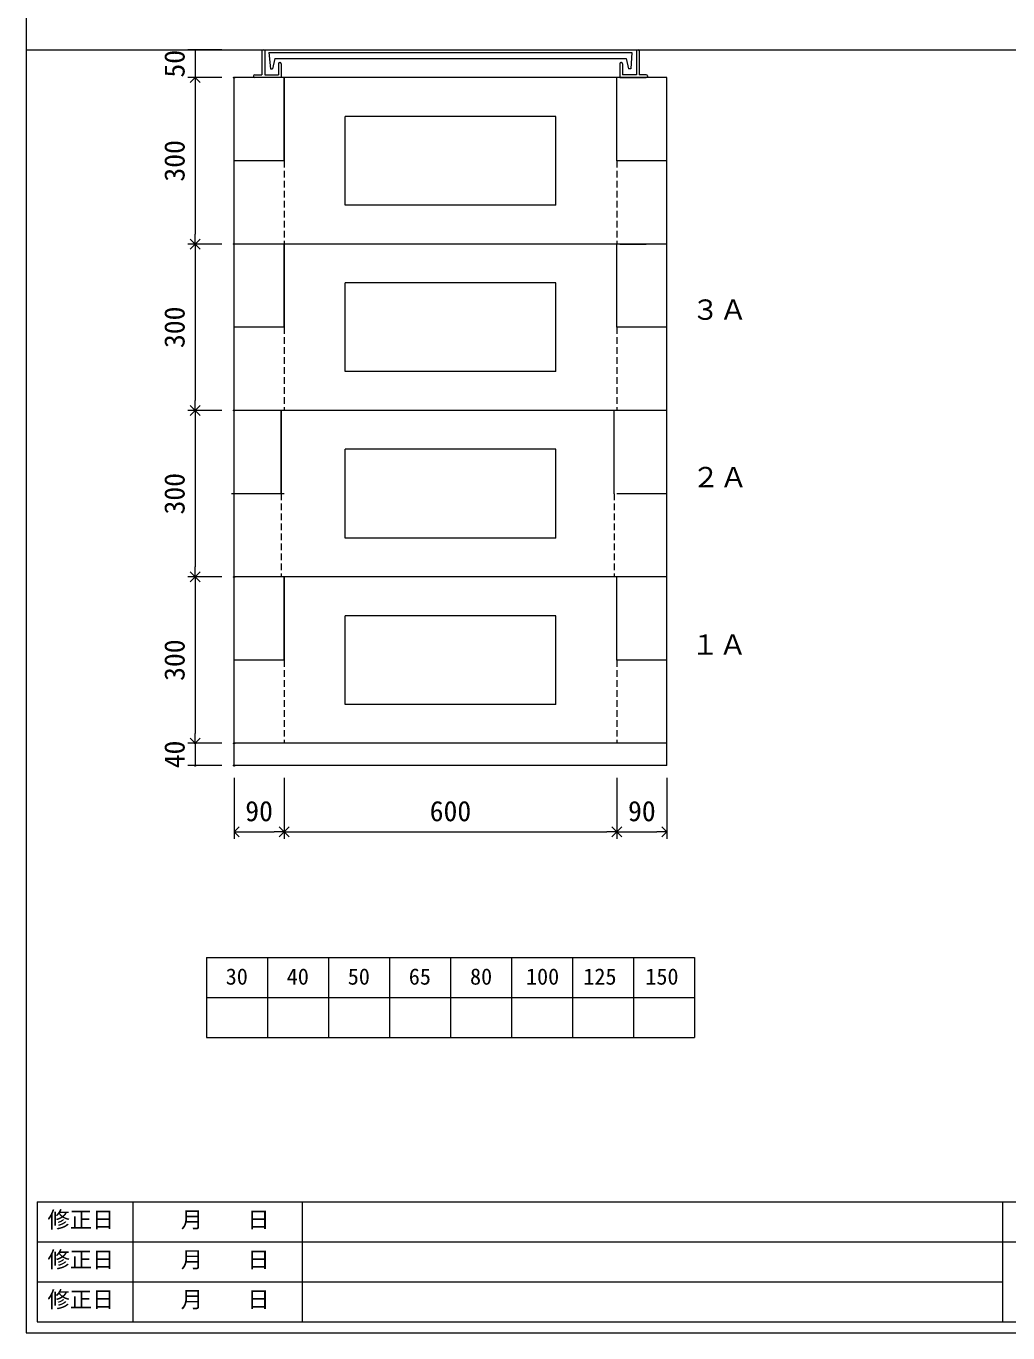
# Model space of a CAD drawing. Units: millimetres, scale not verified. Extents: x -4890 to 18490, y -2289 to 2289.
# Drawn here: x -1230 to 540, y -1986 to 369 of the extents above; entities that cross this region are included whole.
import ezdxf
from ezdxf.enums import TextEntityAlignment as Align

# ---------------------------------------------------------------- set-up
doc = ezdxf.new("R2010")
doc.units = ezdxf.units.MM
doc.header["$LTSCALE"] = 10
doc.header["$PDMODE"] = 32
doc.header["$PDSIZE"] = 2
for name, pattern in [('DASHED1', [1.8, 1.2, -0.6]), ('USER2', [50.8, 31.75, -6.35, 6.35, -6.35]), ('USER5', [3.185, 0.01, -3.175])]:
    doc.linetypes.add(name, pattern=pattern)
for name, color, linetype, lineweight in [('0-1_Defpoints', 7, 'USER2', 5), ('0-2_waku', 7, 'Continuous', 18), ('0-3_gaikei', 7, 'Continuous', 18), ('0-4_kakure', 7, 'USER5', 18), ('0-5_sunpou', 7, 'Continuous', 5), ('0-8_uchigawa', 6, 'Continuous', 18), ('0-A_futa', 3, 'Continuous', 18), ('0-B_GL', 4, 'Continuous', 18), ('0-D_文字１', 7, 'Continuous', 18)]:
    doc.layers.add(name, color=color, linetype=linetype, lineweight=lineweight)
doc.styles.add('ＭＳ ゴシック', font='')
doc.styles.get('ＭＳ ゴシック').set_extended_font_data('MS Gothic')

# ---------------------------------------------------------------- blocks, each defined once
blk = doc.blocks.new('_Open90')
at = {"layer": '0-5_sunpou'}
blk.add_line((0, 0), (-1, 0), dxfattribs=at)
blk.add_lwpolyline([(-0.5, 0.5), (0, 0), (-0.5, -0.5)], dxfattribs=at)
blk = doc.blocks.new('D80')
at = {"layer": '0-1_Defpoints'}
for p in [(592.32, 2492.03), (522.02, 2192.03), (592.32, 2192.03)]:
    blk.add_point(p, dxfattribs=at)
at = {"layer": '0-5_sunpou'}
for p, q in [((570.32, 2492.03), (509.02, 2492.03)), ((522.02, 2474.03), (522.02, 2210.03)), ((570.32, 2192.03), (509.02, 2192.03))]:
    blk.add_line(p, q, dxfattribs=at)
at = {"layer": '0-5_sunpou', "xscale": 18, "yscale": 18}
for p, rotation in [((522.02, 2492.03), 90), ((522.02, 2192.03), 270)]:
    blk.add_blockref('_Open90', p, dxfattribs=dict(at, rotation=rotation))
at = {"layer": '0-5_sunpou', "style": 'ＭＳ ゴシック'}
blk.add_text('300', height=36.66, rotation=90, dxfattribs=at).set_placement((514.02, 2304.53), align=Align.BOTTOM_LEFT)
blk = doc.blocks.new('D81')
at = {"layer": '0-1_Defpoints'}
for p in [(592.32, 1592.03), (522.02, 1292.03), (592.32, 1292.03)]:
    blk.add_point(p, dxfattribs=at)
at = {"layer": '0-5_sunpou'}
for p, q in [((570.32, 1592.03), (509.02, 1592.03)), ((522.02, 1574.03), (522.02, 1310.03)), ((570.32, 1292.03), (509.02, 1292.03))]:
    blk.add_line(p, q, dxfattribs=at)
at = {"layer": '0-5_sunpou', "xscale": 18, "yscale": 18}
for p, rotation in [((522.02, 1592.03), 90), ((522.02, 1292.03), 270)]:
    blk.add_blockref('_Open90', p, dxfattribs=dict(at, rotation=rotation))
at = {"layer": '0-5_sunpou', "style": 'ＭＳ ゴシック'}
blk.add_text('300', height=36.66, rotation=90, dxfattribs=at).set_placement((514.02, 1404.53), align=Align.BOTTOM_LEFT)
blk = doc.blocks.new('D79')
at = {"layer": '0-1_Defpoints'}
for p in [(592.32, 2192.03), (522.02, 1892.03), (592.32, 1892.03)]:
    blk.add_point(p, dxfattribs=at)
at = {"layer": '0-5_sunpou'}
for p, q in [((570.32, 2192.03), (509.02, 2192.03)), ((522.02, 2174.03), (522.02, 1910.03)), ((570.32, 1892.03), (509.02, 1892.03))]:
    blk.add_line(p, q, dxfattribs=at)
at = {"layer": '0-5_sunpou', "xscale": 18, "yscale": 18}
for p, rotation in [((522.02, 2192.03), 90), ((522.02, 1892.03), 270)]:
    blk.add_blockref('_Open90', p, dxfattribs=dict(at, rotation=rotation))
at = {"layer": '0-5_sunpou', "style": 'ＭＳ ゴシック'}
blk.add_text('300', height=36.66, rotation=90, dxfattribs=at).set_placement((514.02, 2004.53), align=Align.BOTTOM_LEFT)
blk = doc.blocks.new('D64')
at = {"layer": '0-1_Defpoints'}
for p in [(592.32, 1892.03), (522.02, 1592.03), (592.32, 1592.03)]:
    blk.add_point(p, dxfattribs=at)
at = {"layer": '0-5_sunpou'}
for p, q in [((570.32, 1892.03), (509.02, 1892.03)), ((522.02, 1874.03), (522.02, 1610.03)), ((570.32, 1592.03), (509.02, 1592.03))]:
    blk.add_line(p, q, dxfattribs=at)
at = {"layer": '0-5_sunpou', "xscale": 18, "yscale": 18}
for p, rotation in [((522.02, 1892.03), 90), ((522.02, 1592.03), 270)]:
    blk.add_blockref('_Open90', p, dxfattribs=dict(at, rotation=rotation))
at = {"layer": '0-5_sunpou', "style": 'ＭＳ ゴシック'}
blk.add_text('300', height=36.66, rotation=90, dxfattribs=at).set_placement((514.02, 1704.53), align=Align.BOTTOM_LEFT)
blk = doc.blocks.new('D68')
at = {"layer": '0-1_Defpoints'}
for p in [(592.32, 1292.03), (522.02, 1252.03), (592.32, 1252.03)]:
    blk.add_point(p, dxfattribs=at)
at = {"layer": '0-5_sunpou'}
for p, q in [((570.32, 1292.03), (509.02, 1292.03)), ((522.02, 1292.03), (522.02, 1252.03)), ((570.32, 1252.03), (509.02, 1252.03))]:
    blk.add_line(p, q, dxfattribs=at)
at = {"layer": '0-5_sunpou', "style": 'ＭＳ ゴシック'}
blk.add_text('40', height=36.66, rotation=90, dxfattribs=at).set_placement((514.02, 1247.03), align=Align.BOTTOM_LEFT)

msp = doc.modelspace()

# ---------------------------------------------------------------- linework, layer by layer
at = {"layer": '0-2_waku'}
for p, q in [((-1230.1, 2288.86), (-1230.1, -1986.14)), ((-1230.1, 2288.86), (-1230.1, -1986.14)), ((-1230.1, 2288.86), (-1230.1, -1986.14)), ((-905.1, -1309.47), (-905.1, -1453.47)), ((-905.1, -1309.47), (-905.1, -1453.47)), ((-905.1, -1309.47), (-905.1, -1453.47)), ((-905.1, -1309.47), (-905.1, -1453.47)), ((-905.1, -1309.47), (-25.1, -1309.47)), ((-795.1, -1309.47), (-795.1, -1453.47)), ((-685.1, -1309.47), (-685.1, -1453.47)), ((-685.1, -1309.47), (-685.1, -1453.47)), ((-575.1, -1309.47), (-575.1, -1453.47)), ((-465.1, -1309.47), (-465.1, -1453.47)), ((-355.1, -1309.47), (-355.1, -1453.47)), ((-245.1, -1309.47), (-245.1, -1453.47)), ((-135.1, -1309.47), (-135.1, -1453.47)), ((-25.1, -1309.47), (-25.1, -1453.47)), ((-905.1, -1381.47), (-25.1, -1381.47)), ((-905.1, -1453.47), (-25.1, -1453.47)), ((-1210.1, -1750.14), (-1210.1, -1966.14)), ((-1210.1, -1750.14), (-1210.1, -1966.14)), ((-1210.1, -1750.14), (817.9, -1750.14)), ((-1037.6, -1750.14), (-1037.6, -1966.14)), ((-732.6, -1750.14), (-732.6, -1966.14)), ((-732.6, -1750.14), (-732.6, -1966.14)), ((529.9, -1750.14), (529.9, -1966.14)), ((529.9, -1750.14), (529.9, -1966.14)), ((-1210.1, -1822.14), (817.9, -1822.14)), ((-1210.1, -1894.14), (529.9, -1894.14)), ((-1210.1, -1966.14), (817.9, -1966.14)), ((-1230.1, -1986.14), (4889.9, -1986.14)), ((-1230.1, -1986.14), (4889.9, -1986.14)), ((-1230.1, -1986.14), (4889.9, -1986.14))]:
    msp.add_line(p, q, dxfattribs=at)
at = {"layer": '0-3_gaikei'}
for p, q in [((-75.1, 276.53), (-855.1, 276.53)), ((-855.1, 126.53), (-855.1, 276.53)), ((-165.1, 126.53), (-165.1, 276.53)), ((-75.1, 126.53), (-75.1, 276.53)), ((-855.1, -23.47), (-855.1, 126.53)), ((-75.1, 126.53), (-165.1, 126.53)), ((-75.1, -23.47), (-75.1, 126.53)), ((-75.1, -23.47), (-75.1, 126.53)), ((-75.1, -23.47), (-855.1, -23.47)), ((-75.1, -23.47), (-855.1, -23.47)), ((-855.1, -173.47), (-855.1, -23.47)), ((-165.1, -23.47), (-765.1, -23.47)), ((-165.1, -173.47), (-165.1, -23.47)), ((-75.1, -173.47), (-75.1, -23.47)), ((-855.1, -323.47), (-855.1, -173.47)), ((-75.1, -173.47), (-165.1, -173.47)), ((-75.1, -323.47), (-75.1, -173.47)), ((-75.1, -323.47), (-75.1, -173.47)), ((-75.1, -323.47), (-855.1, -323.47)), ((-855.1, -473.47), (-855.1, -323.47)), ((-165.1, -323.47), (-765.1, -323.47)), ((-170.11, -473.47), (-170.11, -323.47)), ((-75.1, -473.47), (-75.1, -323.47)), ((-855.1, -623.47), (-855.1, -473.47)), ((-765.1, -473.47), (-855.1, -473.47)), ((-75.1, -623.47), (-75.1, -473.47)), ((-855.1, -773.47), (-855.1, -623.47)), ((-75.1, -623.47), (-855.1, -623.47)), ((-765.1, -623.47), (-765.1, -773.47)), ((-165.1, -623.47), (-765.1, -623.47)), ((-165.1, -773.47), (-165.1, -623.47)), ((-75.1, -773.47), (-75.1, -623.47)), ((-855.1, -923.47), (-855.1, -773.47)), ((-855.1, -923.47), (-855.1, -773.47)), ((-765.1, -773.47), (-855.1, -773.47)), ((-75.1, -923.47), (-75.1, -773.47)), ((-75.1, -923.47), (-855.1, -923.47)), ((-855.1, -963.47), (-855.1, -923.47)), ((-75.1, -923.47), (-855.1, -923.47)), ((-75.1, -923.47), (-855.1, -923.47)), ((-75.1, -963.47), (-75.1, -923.47)), ((-75.1, -963.47), (-855.1, -963.47)), ((-75.1, -963.47), (-855.1, -963.47)), ((-75.1, -963.47), (-855.1, -963.47))]:
    msp.add_line(p, q, dxfattribs=at)
for points in [[(-765.1, 276.53), (-765.1, 126.53), (-855.1, 126.53)], [(-765.1, 276.53), (-765.1, 126.53), (-765.1, 276.53)], [(-75.1, -23.47), (-855.1, -23.47), (-855.1, 126.53)], [(-765.1, -23.47), (-765.1, -173.47), (-855.1, -173.47)], [(-765.1, -23.47), (-765.1, -173.47), (-765.1, -23.47)], [(-75.1, -323.47), (-855.1, -323.47), (-855.1, -173.47)], [(-770.11, -323.47), (-770.11, -473.47), (-860.11, -473.47)], [(-770.11, -323.47), (-770.11, -473.47), (-770.11, -323.47)], [(-75.1, -623.47), (-855.1, -623.47), (-855.1, -473.47)], [(-75.1, -623.47), (-75.1, -473.47), (-165.1, -473.47)], [(-765.1, -623.47), (-765.1, -773.47), (-765.1, -623.47)], [(-75.1, -923.47), (-75.1, -773.47), (-165.1, -773.47)]]:
    msp.add_lwpolyline(points, dxfattribs=at)
at = {"layer": '0-4_kakure', "linetype": 'DASHED1', "lineweight": 5}
for p, q in [((-765.1, 126.53), (-765.1, -23.47)), ((-165.1, 126.53), (-165.1, -23.47)), ((-765.1, -173.47), (-765.1, -323.47)), ((-165.1, -173.47), (-165.1, -323.47)), ((-770.11, -473.47), (-770.11, -623.47)), ((-170.11, -473.47), (-170.11, -623.47)), ((-765.1, -773.47), (-765.1, -923.47)), ((-165.1, -773.47), (-165.1, -923.47))]:
    msp.add_line(p, q, dxfattribs=at)
at = {"layer": '0-5_sunpou'}
for p, q in [((-877.1, 326.53), (-938.4, 326.53)), ((-925.4, 326.53), (-925.4, 276.53)), ((-877.1, 276.53), (-938.4, 276.53)), ((-877.1, -23.47), (-938.4, -23.47)), ((-855.1, -985.47), (-855.1, -1095.91)), ((-765.1, -985.47), (-765.1, -1095.91)), ((-765.1, -985.47), (-765.1, -1095.91)), ((-165.1, -985.47), (-165.1, -1095.91)), ((-165.1, -985.47), (-165.1, -1095.91)), ((-75.1, -985.47), (-75.1, -1095.91)), ((-837.1, -1082.91), (-783.1, -1082.91)), ((-747.1, -1082.91), (-183.1, -1082.91)), ((-147.1, -1082.91), (-93.1, -1082.91))]:
    msp.add_line(p, q, dxfattribs=at)
at = {"layer": '0-8_uchigawa'}
for p, q in [((-655.1, 46.53), (-655.1, 206.53)), ((-275.1, 206.53), (-655.1, 206.53)), ((-275.1, 46.53), (-275.1, 206.53)), ((-275.1, 46.53), (-655.1, 46.53)), ((-655.1, -253.47), (-655.1, -93.47)), ((-275.1, -93.47), (-655.1, -93.47)), ((-275.1, -253.47), (-275.1, -93.47)), ((-275.1, -253.47), (-655.1, -253.47)), ((-655.1, -553.47), (-655.1, -393.47)), ((-275.1, -393.47), (-655.1, -393.47)), ((-275.1, -553.47), (-275.1, -393.47)), ((-275.1, -553.47), (-655.1, -553.47)), ((-275.1, -693.47), (-655.1, -693.47)), ((-655.1, -853.47), (-655.1, -693.47)), ((-275.1, -853.47), (-275.1, -693.47)), ((-275.1, -853.47), (-655.1, -853.47))]:
    msp.add_line(p, q, dxfattribs=at)
at = {"layer": '0-A_futa'}
for p, q in [((-805.1, 324.53), (-805.1, 281.53)), ((-803.1, 326.53), (-800.1, 326.53)), ((-800.1, 326.53), (-800.1, 281.53)), ((-792.29, 322.03), (-137.96, 322.03)), ((-792.29, 322.03), (-789.8, 292.03)), ((-781.77, 311.03), (-786.09, 292.03)), ((-781.77, 311.03), (-148.43, 311.03)), ((-148.43, 311.03), (-144.12, 292.03)), ((-137.96, 322.03), (-140.21, 292.03)), ((-130.1, 326.53), (-130.1, 281.53)), ((-130.1, 326.53), (-127.1, 326.53)), ((-125.1, 324.53), (-125.1, 281.53)), ((-789.8, 292.03), (-786.09, 292.03)), ((-775.1, 301.53), (-775.1, 281.53)), ((-773.1, 303.53), (-772.1, 303.53)), ((-770.1, 301.53), (-770.1, 276.53)), ((-160.1, 301.53), (-160.1, 276.53)), ((-157.1, 303.53), (-158.1, 303.53)), ((-155.1, 301.53), (-155.1, 281.53)), ((-140.21, 292.03), (-144.12, 292.03)), ((-820.1, 279.53), (-820.1, 278.53)), ((-818.1, 281.53), (-805.1, 281.53)), ((-770.1, 276.53), (-818.1, 276.53)), ((-800.1, 281.53), (-775.1, 281.53)), ((-160.1, 276.53), (-112.1, 276.53)), ((-130.1, 281.53), (-155.1, 281.53)), ((-112.1, 281.53), (-125.1, 281.53)), ((-110.1, 279.53), (-110.1, 278.53)), ((-770.1, -23.47), (-818.1, -23.47)), ((-160.1, -23.47), (-112.1, -23.47))]:
    msp.add_line(p, q, dxfattribs=at)
for centre, start, end in [((-803.1, 324.53), 90, 180), ((-127.1, 324.53), 0, 90), ((-773.1, 301.53), 90, 180), ((-772.1, 301.53), 0, 90), ((-158.1, 301.53), 90, 180), ((-157.1, 301.53), 0, 90), ((-818.1, 279.53), 90, 180), ((-818.1, 278.53), 180, 270), ((-112.1, 279.53), 0, 90), ((-112.1, 278.53), 270, 0)]:
    msp.add_arc(centre, 2, start, end, dxfattribs=at)
at = {"layer": '0-B_GL'}
msp.add_line((-1230.1, 326.53), (4889.9, 326.53), dxfattribs=at)
msp.add_line((-1230.1, 326.53), (4889.9, 326.53), dxfattribs=at)

# ---------------------------------------------------------------- block references
at = {"layer": '0-5_sunpou'}
for name in ['D80', 'D79', 'D64', 'D81', 'D68']:
    msp.add_blockref(name, (-1447.42, -2215.5), dxfattribs=at)
at = {"layer": '0-5_sunpou', "xscale": 18, "yscale": 18, "rotation": 180}
for p in [(-855.1, -1082.91), (-765.1, -1082.91), (-165.1, -1082.91)]:
    msp.add_blockref('_Open90', p, dxfattribs=at)
at = {"layer": '0-5_sunpou', "xscale": 18, "yscale": 18}
for p in [(-765.1, -1082.91), (-165.1, -1082.91), (-75.1, -1082.91)]:
    msp.add_blockref('_Open90', p, dxfattribs=at)

# ---------------------------------------------------------------- texts
at = {"layer": '0-5_sunpou', "style": 'ＭＳ ゴシック'}
msp.add_text('50', height=36.66, rotation=90, dxfattribs=at).set_placement((-933.4, 276.53), align=Align.BOTTOM_LEFT)
for s, p in [('90', (-835.1, -1074.91)), ('600', (-502.6, -1074.91)), ('90', (-145.1, -1074.91))]:
    msp.add_text(s, height=36.66, dxfattribs=at).set_placement(p, align=Align.BOTTOM_LEFT)
at = {"layer": '0-D_文字１', "style": 'ＭＳ ゴシック'}
for s, height, p in [('３Ａ', 36.66, (-30.4, -171.09)), ('２Ａ', 36.66, (-29.83, -472.91)), ('１Ａ', 36.66, (-31.15, -774.78)), ('30', 29.33, (-870.33, -1367.29)), ('40', 29.33, (-760.33, -1367.29)), ('50', 29.33, (-650.33, -1367.29)), ('65', 29.33, (-540.33, -1367.29)), ('80', 29.33, (-429.92, -1367.29)), ('100', 29.33, (-329.05, -1367.29)), ('125', 29.33, (-225.66, -1367.29)), ('150', 29.33, (-113.9, -1367.29)), ('修正日', 29.33, (-1191.45, -1805.43)), ('\u3000\u3000月\u3000\u3000日', 29.33, (-1031.3, -1805.43)), ('修正日', 29.33, (-1191.45, -1877.43)), ('\u3000\u3000月\u3000\u3000日', 29.33, (-1031.3, -1877.43)), ('修正日', 29.33, (-1191.45, -1949.43)), ('\u3000\u3000月\u3000\u3000日', 29.33, (-1031.3, -1949.43))]:
    msp.add_text(s, height=height, dxfattribs=at).set_placement(p, align=Align.BOTTOM_LEFT)

doc.saveas('drawing.dxf')
